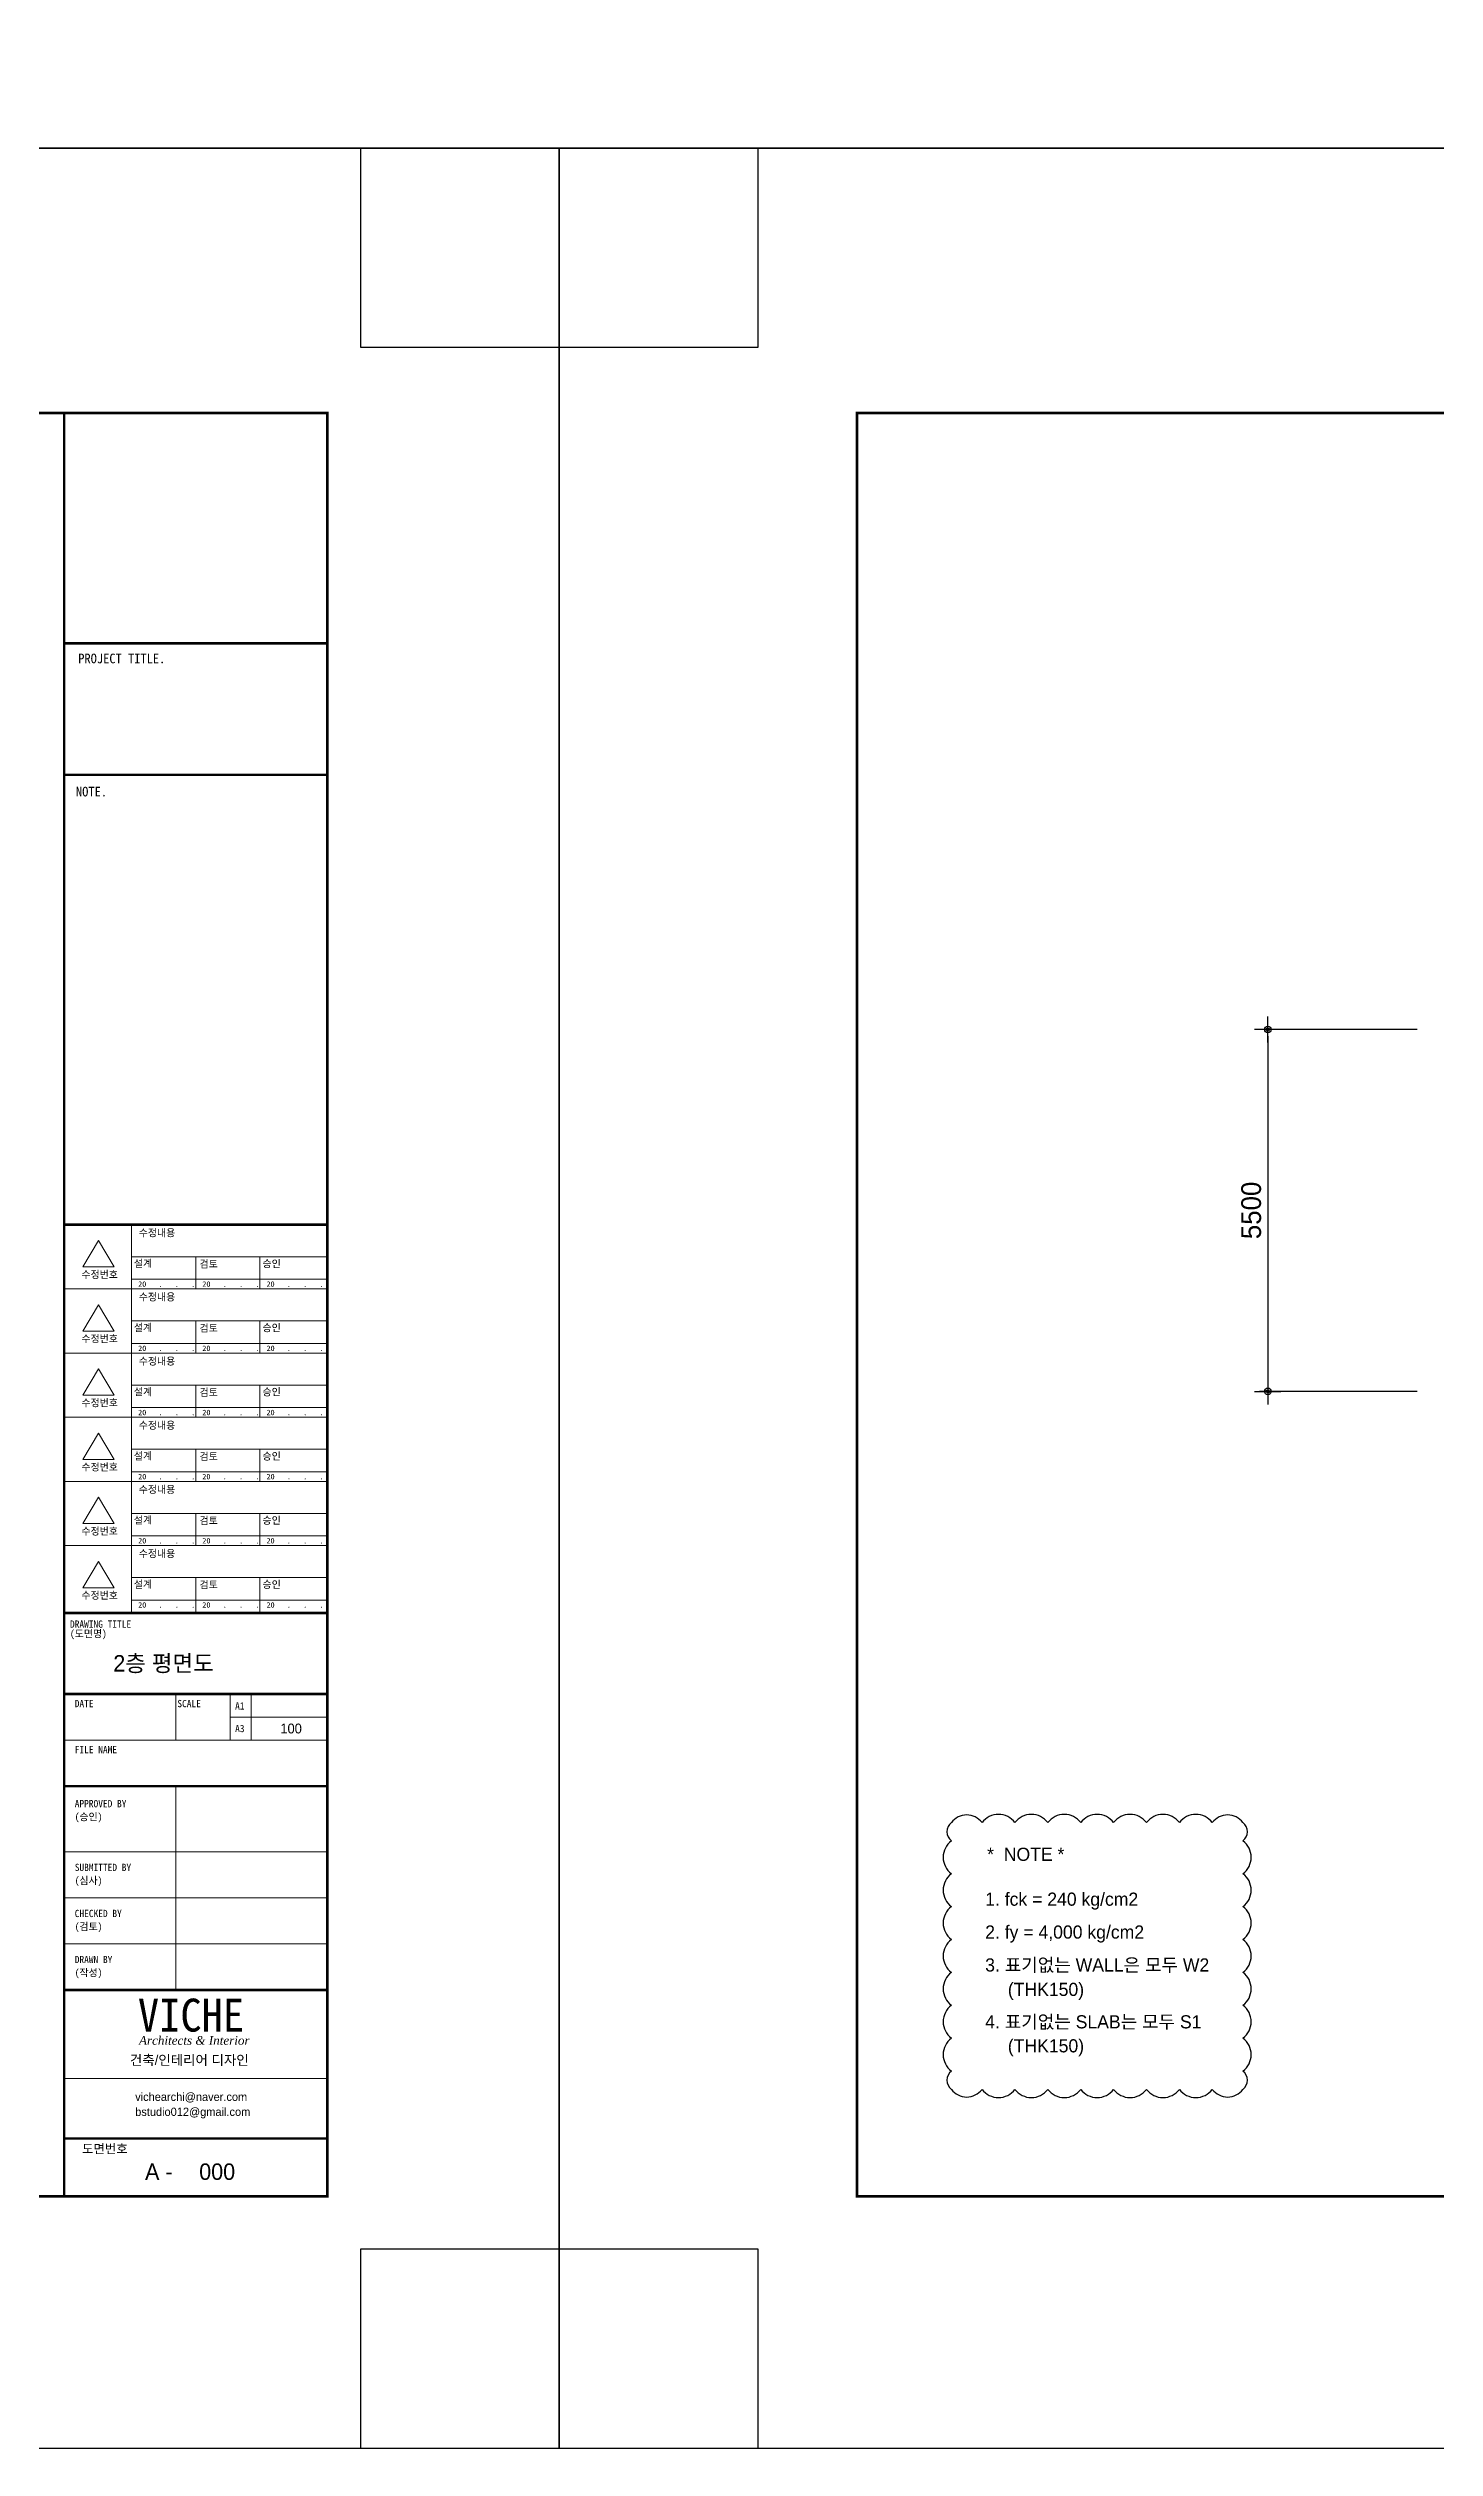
# Model space of a CAD drawing. Header units: millimetres. Extents: x 2237537 to 2823092, y 532110 to 734861.
# Drawn here: x 2440566 to 2461650, y 602024 to 638504 of the extents above; entities that cross this region are included whole.
import ezdxf
from ezdxf.enums import TextEntityAlignment as Align

# ---------------------------------------------------------------- set-up
doc = ezdxf.new("R2010")
doc.units = ezdxf.units.MM
doc.header["$LTSCALE"] = 300
doc.header["$MEASUREMENT"] = 0
doc.layers.get('0').update_dxf_attribs({"lineweight": 0})
for name, color, linetype in [('A-SHT', 9, 'Continuous'), ('BOX-T1', 3, 'Continuous'), ('BOX-T2', 4, 'Continuous'), ('COL', 2, 'Continuous'), ('DIM', 7, 'Continuous'), ('ETC', 6, 'Continuous'), ('FORM', 4, 'Continuous'), ('TEX', 3, 'Continuous'), ('도면층4', 3, 'Continuous')]:
    doc.layers.add(name, color=color, linetype=linetype)
doc.styles.add('box3', font='Expo M.ttf')
doc.styles.add('box4', font='GulimChe.ttf')
doc.styles.add('doul2', font='TIMESI.TTF')
doc.styles.add('STYLE1', font='DotumChe.ttf')
doc.styles.add('울릉도', font='Expo M.ttf')
doc.styles.add('주열', font='Dotum.ttf')
doc.styles.add('타이틀', font='H2HDRM.TTF')
doc.styles.add('휴먼세엑스포', font='Dotum.ttf')
doc.dimstyles.new('CPDIM1', dxfattribs={"dimtxt": 3, "dimasz": 1, "dimexe": 1.25, "dimexo": 1, "dimgap": 1, "dimtad": 1, "dimdec": 0, "dimzin": 1, "dimdsep": 46, "dimtxsty": '휴먼세엑스포', "dimblk1": 'Z_DOT', "dimblk2": 'Z_DOT', "dimsah": 1, "dimcen": 2.5, "dimadec": 0, "dimazin": 0, "dimtfac": 1, "dimtdec": 0, "dimtix": 1, "dimtmove": 2, "dimatfit": 3, "dimldrblk": 'Z_DOT', "dimfxl": 1, "dimtolj": 1, "dimtzin": 1, "dimarcsym": 0})

# ---------------------------------------------------------------- blocks, each defined once
blk = doc.blocks.new('Z_DOT')
at = {"layer": 'DIM', "color": 7}
for p, q in [((-2, 0), (2, 0)), ((0, -2), (0, 2))]:
    blk.add_line(p, q, dxfattribs=at)
for radius in [0.5, 0.25]:
    blk.add_circle((0, 0), radius, dxfattribs=at)
blk = doc.blocks.new('*D74')
at = {"layer": 'DEFPOINTS', "color": 0}
for p in [(2461478, 623585), (2459107, 618085), (2461478, 618085)]:
    blk.add_point(p, dxfattribs=at)
at = {"layer": 'DIM', "color": 0, "lineweight": -2}
for p, q in [((2461378, 623585), (2458982, 623585)), ((2459107, 623485), (2459107, 618185)), ((2461378, 618085), (2458982, 618085))]:
    blk.add_line(p, q, dxfattribs=at)
at = {"layer": 'DIM', "color": 0, "lineweight": -2, "xscale": 100, "yscale": 100, "zscale": 100}
for p, rotation in [((2459107, 623585), 90), ((2459107, 618085), 270)]:
    blk.add_blockref('Z_DOT', p, dxfattribs=dict(at, rotation=rotation))
at = {"layer": 'DIM', "color": 0, "insert": (2458857, 620835), "char_height": 300, "attachment_point": 5, "rotation": 90, "style": '휴먼세엑스포'}
blk.add_mtext('\\A1;5500', dxfattribs=at)
blk = doc.blocks.new('FORM')
for p, q in [((156736, 34982), (156736, 34282)), ((157563, 34982), (157563, 34282)), ((157883, 34982), (157883, 34282)), ((157563, 34632), (159038, 34632)), ((155038, 34282), (159038, 34282)), ((156736, 33582), (156736, 30482)), ((155038, 32582), (159038, 32582)), ((155038, 31882), (159038, 31882)), ((155038, 31182), (159038, 31182))]:
    blk.add_line(p, q)
for points in [[(156063, 42115), (156063, 41140)], [(155561, 41874), (155320, 41473), (155801, 41473), (155561, 41874)], [(156063, 41627), (159038, 41627)], [(157039, 41627), (157039, 41140)], [(158014, 41627), (158014, 41140)], [(156063, 41286), (159038, 41286)], [(155038, 41140), (159038, 41140)], [(155038, 41140), (159038, 41140)], [(155561, 40899), (155320, 40497), (155801, 40497), (155561, 40899)], [(156063, 41140), (156063, 40164)], [(156063, 40652), (159038, 40652)], [(157039, 40652), (157039, 40164)], [(158014, 40652), (158014, 40164)], [(155038, 40164), (159038, 40164)], [(155038, 40164), (159038, 40164)], [(156063, 40311), (159038, 40311)], [(156063, 40164), (156063, 39189)], [(155561, 39924), (155320, 39522), (155801, 39522), (155561, 39924)], [(156063, 39677), (159038, 39677)], [(157039, 39677), (157039, 39189)], [(158014, 39677), (158014, 39189)], [(155038, 39189), (159038, 39189)], [(155038, 39189), (159038, 39189)], [(156063, 39335), (159038, 39335)], [(156063, 39189), (156063, 38214)], [(155561, 38948), (155320, 38547), (155801, 38547), (155561, 38948)], [(156063, 38702), (159038, 38702)], [(157039, 38702), (157039, 38214)], [(158014, 38702), (158014, 38214)], [(156063, 38360), (159038, 38360)], [(155038, 38214), (159038, 38214)], [(155038, 38214), (159038, 38214)], [(155561, 37973), (155320, 37571), (155801, 37571), (155561, 37973)], [(156063, 38214), (156063, 37239)], [(156063, 37726), (159038, 37726)], [(157039, 37726), (157039, 37239)], [(158014, 37726), (158014, 37239)], [(155038, 37239), (159038, 37239)], [(155038, 37239), (159038, 37239)], [(156063, 37385), (159038, 37385)], [(156063, 37239), (156063, 36213)], [(155561, 36998), (155320, 36596), (155801, 36596), (155561, 36998)], [(156063, 36751), (159038, 36751)], [(157039, 36751), (157039, 36213)], [(158014, 36751), (158014, 36213)], [(156063, 36410), (159038, 36410)], [(155038, 29140), (159038, 29140)]]:
    blk.add_lwpolyline(points)
at = {"layer": 'A-SHT'}
blk.add_lwpolyline([(157038, 42115), (159038, 42115)], dxfattribs=at)
at = {"layer": 'FORM', "flags": 128}
blk.add_lwpolyline([(162564, 26543), (159542, 26543), (159542, 23521), (162564, 23521), (162564, 58478), (159542, 58478), (159542, 55456), (162564, 55456), (162564, 58478), (115719, 58478), (115719, 55456), (118742, 55456), (118742, 58478), (115719, 58478), (115719, 23521), (118742, 23521), (118742, 26543), (115719, 26543), (115719, 23521), (162564, 23521)], dxfattribs=at)
at = {"layer": 'FORM', "const_width": 37.8}
blk.add_lwpolyline([(120245, 27347), (120245, 54452), (159038, 54452), (159038, 27347)], close=True, dxfattribs=at)
at = {"layer": 'FORM'}
for points, const_width in [([(159038, 50952), (155038, 50952)], 37.5), ([(159038, 48952), (155038, 48952)], 37.5), ([(155038, 42115), (159038, 42115)], 37.5), ([(155038, 36213), (159038, 36213)], 37.5), ([(155038, 34982), (159038, 34982)], 37.5), ([(155038, 33582), (159038, 33582)], 37.1), ([(155038, 30482), (159038, 30482)], 37.1), ([(155038, 28225), (159038, 28225)], 37.5)]:
    blk.add_lwpolyline(points, dxfattribs=dict(at, const_width=const_width))
at = {"layer": 'BOX-T2', "style": 'box4'}
for s, height, p in [('PROJECT TITLE.', 146.29, (155914, 50649)), ('NOTE.', 146.3, (155454, 48625))]:
    blk.add_text(s, height=height, dxfattribs=at).set_placement(p, align=Align.CENTER)
for s, height, p in [('수정내용', 110.6, (156172, 41937)), ('설계', 110.6, (156098, 41472)), ('검토', 110.6, (157097, 41464)), ('승인', 110.6, (158054, 41468)), ('수정번호', 110.6, (155301, 41303)), ('20   .   .   .', 82.9, (156163, 41171)), ('20   .   .   .', 82.9, (157138, 41171)), ('20   .   .   .', 82.9, (158114, 41171)), ('수정내용', 110.6, (156172, 40962)), ('설계', 110.6, (156098, 40496)), ('검토', 110.6, (157097, 40488)), ('승인', 110.6, (158054, 40493)), ('수정번호', 110.6, (155301, 40328)), ('20   .   .   .', 82.9, (156163, 40195)), ('20   .   .   .', 82.9, (157138, 40195)), ('20   .   .   .', 82.9, (158114, 40195)), ('수정내용', 110.6, (156172, 39986)), ('수정번호', 110.6, (155301, 39353)), ('설계', 110.6, (156098, 39521)), ('검토', 110.6, (157097, 39513)), ('승인', 110.6, (158054, 39518)), ('20   .   .   .', 82.9, (156163, 39220)), ('수정내용', 110.6, (156172, 39011)), ('20   .   .   .', 82.9, (157138, 39220)), ('20   .   .   .', 82.9, (158114, 39220)), ('설계', 110.6, (156098, 38546)), ('수정번호', 110.6, (155301, 38377)), ('20   .   .   .', 82.9, (156163, 38245)), ('검토', 110.6, (157097, 38538)), ('20   .   .   .', 82.9, (157138, 38245)), ('승인', 110.6, (158054, 38542)), ('20   .   .   .', 82.9, (158114, 38245)), ('수정내용', 110.6, (156172, 38036)), ('설계', 110.6, (156098, 37571)), ('검토', 110.6, (157097, 37563)), ('승인', 110.6, (158054, 37567)), ('수정번호', 110.6, (155301, 37402)), ('20   .   .   .', 82.9, (156163, 37270)), ('20   .   .   .', 82.9, (157138, 37270)), ('20   .   .   .', 82.9, (158114, 37270)), ('수정내용', 110.6, (156172, 37061)), ('수정번호', 110.6, (155301, 36427)), ('설계', 110.6, (156098, 36595)), ('검토', 110.6, (157097, 36587)), ('승인', 110.6, (158054, 36592)), ('20   .   .   .', 82.9, (156163, 36294)), ('20   .   .   .', 82.9, (157138, 36294)), ('20   .   .   .', 82.9, (158114, 36294)), ('DRAWING TITLE', 110.59, (155127, 35989)), ('(도면명)', 110.6, (155127, 35843)), ('DATE', 110.6, (155199, 34781)), ('SCALE', 110.6, (156759, 34781)), ('A1', 110.6, (157637, 34746)), ('A3', 110.6, (157637, 34402)), ('FILE NAME', 110.6, (155199, 34081)), ('APPROVED BY', 110.59, (155199, 33260)), ('(승인)', 110.6, (155199, 33060)), ('SUBMITTED BY', 110.59, (155199, 32291)), ('(심사)', 110.6, (155199, 32091)), ('CHECKED BY', 110.6, (155199, 31591)), ('(검토)', 110.6, (155199, 31391)), ('DRAWN BY', 110.6, (155199, 30891)), ('(작성)', 110.6, (155199, 30691)), ('도면번호', 138.3, (155310, 28000))]:
    blk.add_text(s, height=height, dxfattribs=at).set_placement(p)

msp = doc.modelspace()

# ---------------------------------------------------------------- linework, layer by layer
at = {"layer": 'ETC'}
msp.add_lwpolyline([(2454298.2, 607475.6, 0.5), (2454764.3, 607475.6, 0.5), (2455264.3, 607475.6, 0.5), (2455764.3, 607475.6, 0.5), (2456264.3, 607475.6, 0.5), (2456764.3, 607475.6, 0.5), (2457264.3, 607475.6, 0.5), (2457764.3, 607475.6, 0.5), (2458264.3, 607475.6, 0.5), (2458730.4, 607475.6, 0.5), (2458730.4, 607475.6, 0.5), (2458730.4, 607753, 0.5), (2458730.4, 608253, 0.5), (2458730.4, 608753, 0.5), (2458730.4, 609253, 0.5), (2458730.4, 609753, 0.5), (2458730.4, 610253, 0.5), (2458730.4, 610753, 0.5), (2458730.4, 611253, 0.5), (2458730.4, 611530.3, 0.5), (2458730.4, 611530.3, 0.5), (2458264.3, 611530.3, 0.5), (2457764.3, 611530.3, 0.5), (2457264.3, 611530.3, 0.5), (2456764.3, 611530.3, 0.5), (2456264.3, 611530.3, 0.5), (2455764.3, 611530.3, 0.5), (2455264.3, 611530.3, 0.5), (2454764.3, 611530.3, 0.5), (2454298.2, 611530.3, 0.5), (2454298.2, 611530.3, 0.5), (2454298.2, 611253, 0.5), (2454298.2, 610753, 0.5), (2454298.2, 610253, 0.5), (2454298.2, 609753, 0.5), (2454298.2, 609253, 0.5), (2454298.2, 608753, 0.5), (2454298.2, 608253, 0.5), (2454298.2, 607753, 0.5), (2454298.2, 607475.6, 0.5)], format="xyb", close=True, dxfattribs=at)
at = {"layer": 'FORM', "const_width": 37.5}
msp.add_lwpolyline([(2440810.8, 605849.9), (2440810.8, 632955)], dxfattribs=at)

# ---------------------------------------------------------------- block references
at = {"xscale": 0.7999999999883585, "yscale": 0.7999999999883585, "zscale": 0.8}
msp.add_blockref('FORM', (2337023.4, 618164.1), dxfattribs=at)
for p in [(2285772.9, 578502.8), (2332617.3, 578502.8)]:
    msp.add_blockref('FORM', p)

# ---------------------------------------------------------------- texts
at = {"color": 6, "style": 'STYLE1'}
msp.add_text('VICHE', height=500, dxfattribs=at).set_placement((2441931.4, 608353.9))
at = {"layer": 'BOX-T1', "style": 'box3'}
msp.add_text('건축/인테리어 디자인', height=150, dxfattribs=at).set_placement((2441810.9, 607846))
for s, p in [('vichearchi@naver.com', (2441891.2, 607262.2)), ('bstudio012@gmail.com', (2441891.2, 607034.2))]:
    msp.add_text(s, height=125, dxfattribs=at).set_placement(p, align=Align.BOTTOM_LEFT)
at = {"layer": 'COL', "style": '타이틀'}
msp.add_text('2층 평면도', height=250, dxfattribs=at).set_placement((2441558, 613826.4))
at = {"layer": 'TEX'}
for s, height, style, p in [('100', 150, '주열', (2444097.2, 612885.1)), ('1. fck = 240 kg/cm2', 200, '울릉도', (2454811.9, 610266.4)), ('2. fy = 4,000 kg/cm2', 200, '울릉도', (2454811.9, 609766.4)), ('3. 표기없는 WALL은 모두 W2', 200, '울릉도', (2454811.9, 609266.4)), ('(THK150)', 200, '울릉도', (2455156.3, 608894.7)), ('4. 표기없는 SLAB는 모두 S1', 200, '울릉도', (2454811.9, 608401.9)), ('(THK150)', 200, '울릉도', (2455156.3, 608037.4)), ('A - ', 250, '주열', (2442041, 606099)), ('000', 250, '주열', (2442864.5, 606099))]:
    msp.add_text(s, height=height, dxfattribs=dict(at, style=style)).set_placement(p)
at = {"layer": 'TEX', "style": '울릉도'}
msp.add_text('*  NOTE *', height=200, dxfattribs=at).set_placement((2455428.8, 611048.7), align=Align.MIDDLE)
at = {"layer": '도면층4', "color": 3, "style": 'doul2'}
msp.add_text('Architects & Interior', height=131.868, dxfattribs=at).set_placement((2441948, 608219), align=Align.MIDDLE_LEFT)

# ---------------------------------------------------------------- dimensions: what is measured, and where the dimension line sits
at = {"layer": 'DIM'}
dim = msp.add_linear_dim(base=(2459107.2, 618084.7), p1=(2461478.1, 623584.7), p2=(2461478.1, 618084.7), angle=90, dimstyle='CPDIM1', override={"dimscale": 100}, dxfattribs=at)
dim.commit()
dim.dimension.update_dxf_attribs({"geometry": '*D74', "text_midpoint": (2458857, 620834.7)})

doc.saveas('drawing.dxf')
